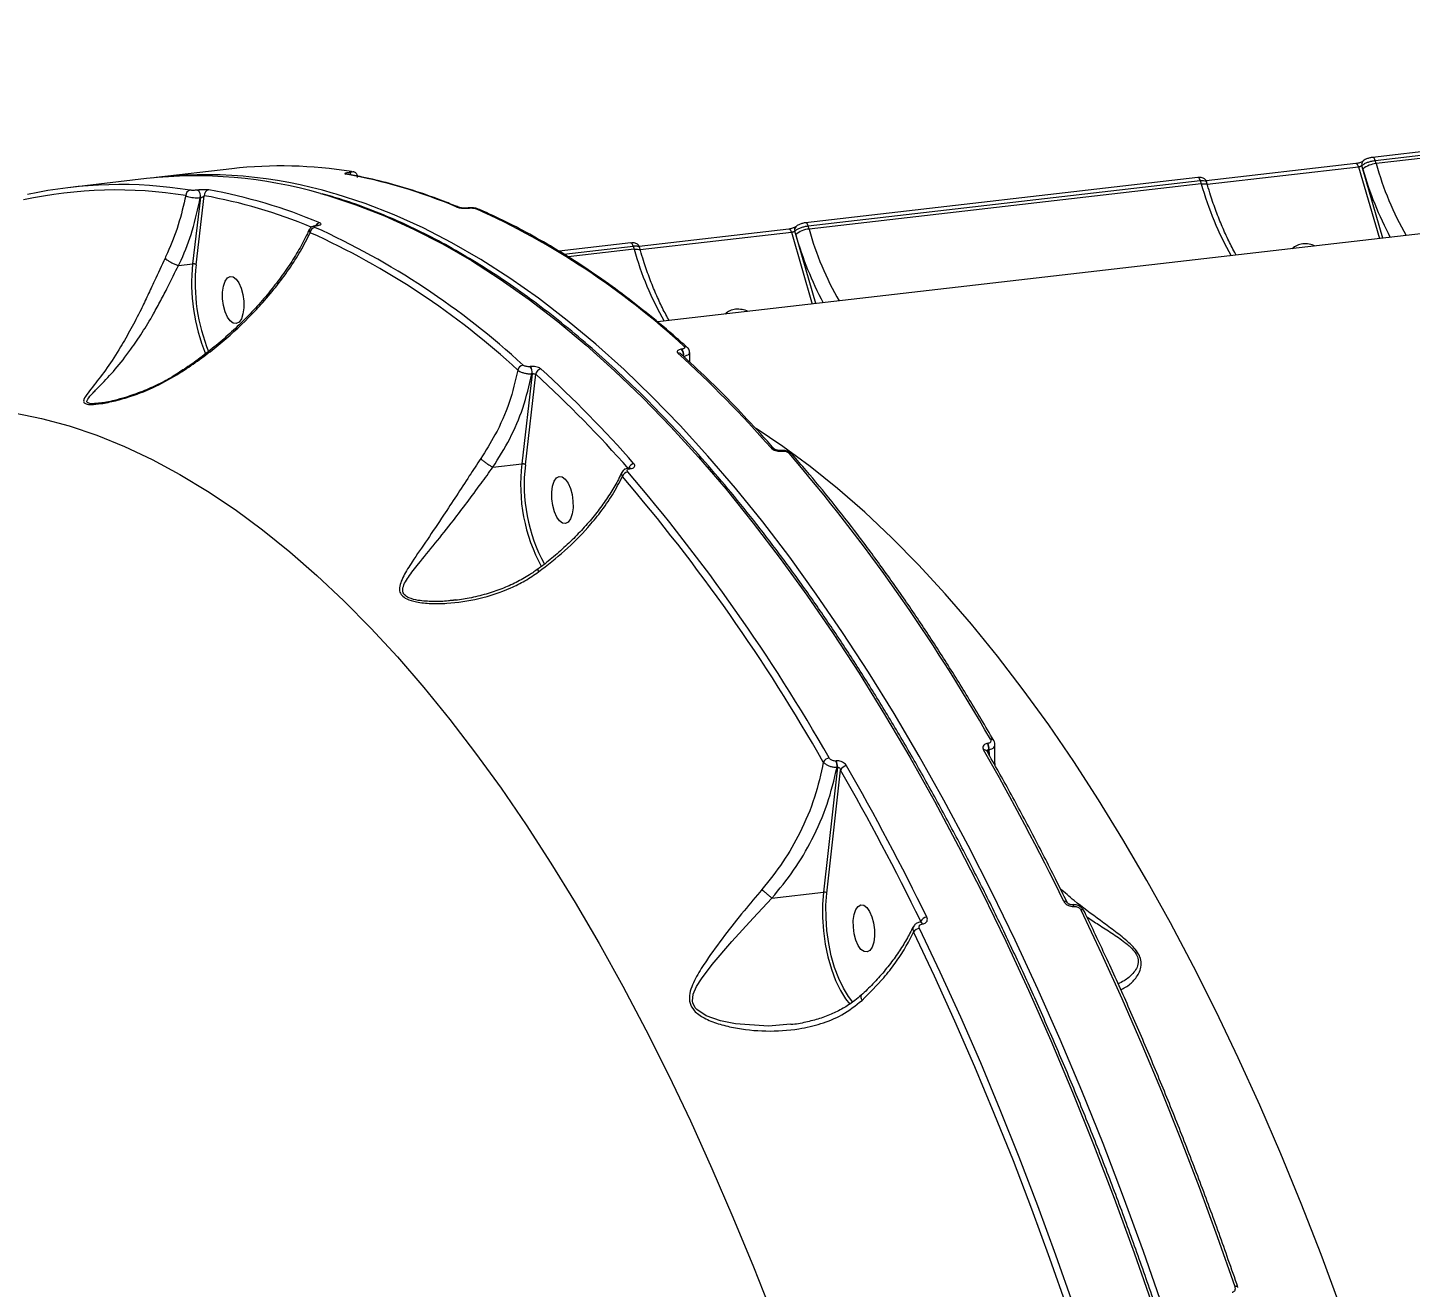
# Model space of a CAD drawing. Header units: millimetres. Extents: x 10684 to 26054, y -4768 to 6894.
# Drawn here: x 18638.1 to 18899.5, y -2597.4 to -2359.2 of the extents above; entities that cross this region are included whole.
import ezdxf

# ---------------------------------------------------------------- set-up
doc = ezdxf.new("R2010")
doc.units = ezdxf.units.MM
doc.layers.add('DIKOM_ОБЪЕКТ', color=7, linetype='Continuous')
doc.layers.add('DIKOM_РАЗМЕР_ОБЪЕКТА', color=7, linetype='Continuous')
doc.styles.add('style1', font='arial.ttf', dxfattribs={"width": 0.8})
doc.dimstyles.new('1-50', dxfattribs={"dimtxt": 300, "dimasz": 200, "dimexe": 100, "dimexo": 0, "dimgap": 100, "dimtad": 1, "dimtxsty": 'style1', "dimcen": 200, "dimclrd": 7, "dimclre": 7, "dimclrt": 7, "dimadec": 1, "dimazin": 2, "dimtfac": 1, "dimtmove": 0, "dimatfit": 2, "dimfxl": 0, "dimlwd": 25, "dimlwe": 18, "dimarcsym": 0})

# ---------------------------------------------------------------- blocks, each defined once
blk = doc.blocks.new('*D12')
at = {"layer": 'Defpoints', "color": 0, "transparency": 16777216}
for p in [(20201.02, 3555.88), (18130.62, -3300.31), (24750.12, -3300.31)]:
    blk.add_point(p, dxfattribs=at)
at = {"layer": 'DIKOM_РАЗМЕР_ОБЪЕКТА', "color": 7, "lineweight": 18, "transparency": 16777216}
for p, q in [((20201.02, 3555.88), (24850.12, 3555.88)), ((18130.62, -3300.31), (24850.12, -3300.31))]:
    blk.add_line(p, q, dxfattribs=at)
at = {"layer": 'DIKOM_РАЗМЕР_ОБЪЕКТА', "color": 7, "lineweight": 25, "transparency": 16777216}
blk.add_line((24750.12, 3355.88), (24750.12, -3100.31), dxfattribs=at)
at = {"layer": 'DIKOM_РАЗМЕР_ОБЪЕКТА', "color": 7, "transparency": 16777216}
for points in [[(24716.79, 3355.88), (24783.45, 3355.88), (24750.12, 3555.88)], [(24716.79, -3100.31), (24783.45, -3100.31), (24750.12, -3300.31)]]:
    blk.add_solid(points, dxfattribs=at)
at = {"layer": 'DIKOM_РАЗМЕР_ОБЪЕКТА', "color": 7, "transparency": 16777216, "insert": (24496.95, 958.92), "char_height": 300, "attachment_point": 5, "rotation": 90, "style": 'style1'}
blk.add_mtext('6850', dxfattribs=at)

msp = doc.modelspace()

# ---------------------------------------------------------------- linework, layer by layer
at = {"layer": 'DIKOM_ОБЪЕКТ', "color": 7, "linetype": 'Continuous', "lineweight": 15}
for p, q in [((18966.537, -2375.2), (18892.379, -2383.76)), ((18892.857, -2384.347), (18967.015, -2375.787)), ((18967.189, -2376.386), (18893.031, -2384.946)), ((19048.279, -2381.277), (18757.164, -2414.88)), ((18676.712, -2385.914), (18662.363, -2387.57)), ((18698.871, -2386.644), (18698.842, -2386.648)), ((18889.212, -2384.948), (18860.905, -2388.215)), ((18861.113, -2388.834), (18889.69, -2385.535)), ((18889.69, -2385.535), (18893.644, -2399.126)), ((18890.517, -2385.965), (18890.333, -2385.33)), ((18894.323, -2399.048), (18890.517, -2385.965)), ((18893.031, -2384.946), (18892.857, -2384.347)), ((18660.576, -2387.776), (18646.227, -2389.432)), ((18859.32, -2387.575), (18785.162, -2396.135)), ((18785.64, -2396.722), (18859.798, -2388.163)), ((18859.972, -2388.761), (18785.814, -2397.321)), ((18859.798, -2388.163), (18859.972, -2388.761)), ((18861.166, -2389.016), (18860.986, -2388.397)), ((18670.747, -2391.367), (18669.279, -2403.896)), ((18669.944, -2404.055), (18671.473, -2391.01)), ((18670.251, -2389.948), (18670.221, -2389.951)), ((18670.718, -2391.371), (18670.747, -2391.367)), ((18721.386, -2393.332), (18721.294, -2393.343)), ((18721.402, -2393.36), (18721.495, -2393.349)), ((18692.702, -2396.643), (18692.61, -2396.654)), ((18692.719, -2396.671), (18692.811, -2396.66)), ((18785.814, -2397.321), (18785.64, -2396.722)), ((18781.995, -2397.324), (18753.688, -2400.591)), ((18753.896, -2401.209), (18782.473, -2397.911)), ((18782.473, -2397.911), (18786.427, -2411.502)), ((18783.301, -2398.34), (18783.116, -2397.706)), ((18787.106, -2411.424), (18783.301, -2398.34)), ((18752.103, -2399.951), (18738.546, -2401.516)), ((18739.456, -2402.053), (18752.581, -2400.538)), ((18752.755, -2401.137), (18740.27, -2402.578)), ((18752.581, -2400.538), (18752.755, -2401.137)), ((18753.949, -2401.391), (18753.769, -2400.773)), ((18666.632, -2404.2), (18666.639, -2404.2)), ((18666.639, -2404.2), (18669.279, -2403.896)), ((18761.767, -2420.025), (18761.718, -2420.03)), ((18763.28, -2422.512), (18763.306, -2420.655)), ((18733.127, -2423.33), (18733.078, -2423.336)), ((18762.065, -2421.366), (18762.114, -2421.36)), ((18733.474, -2424.666), (18731.518, -2441.72)), ((18732.184, -2441.878), (18734.144, -2424.788)), ((18733.425, -2424.672), (18733.474, -2424.666)), ((18651.638, -2430.238), (18651.454, -2430.256)), ((18780.473, -2439.178), (18780.401, -2439.186)), ((18780.651, -2439.313), (18780.722, -2439.305)), ((18726.055, -2442.35), (18731.518, -2441.72)), ((18751.81, -2442.486), (18751.739, -2442.495)), ((18751.989, -2442.622), (18752.06, -2442.613)), ((18718.926, -2467.424), (18718.282, -2467.528)), ((18819.63, -2494.589), (18819.559, -2494.597)), ((18819.691, -2496.445), (18819.768, -2495.751)), ((18819.768, -2495.751), (18819.84, -2495.743)), ((18819.84, -2495.743), (18819.884, -2496.79)), ((18791.177, -2499.051), (18788.522, -2522.717)), ((18790.967, -2497.897), (18790.896, -2497.905)), ((18791.106, -2499.06), (18791.177, -2499.051)), ((18789.188, -2522.875), (18791.795, -2499.637)), ((18778.794, -2523.84), (18788.522, -2522.717)), ((18835.548, -2525.07), (18835.499, -2525.076)), ((18835.88, -2525.408), (18835.929, -2525.402)), ((18806.908, -2528.376), (18806.859, -2528.382)), ((18806.926, -2528.205), (18806.86, -2528.382)), ((18807.24, -2528.714), (18807.289, -2528.708))]:
    msp.add_line(p, q, dxfattribs=at)
at = {"layer": 'DIKOM_ОБЪЕКТ', "color": 7, "linetype": 'Continuous', "lineweight": 15, "flags": 128}
for points in [[(18892.857, -2384.347), (18892.8, -2384.182), (18892.732, -2384.037), (18892.655, -2383.919), (18892.573, -2383.831), (18892.487, -2383.777), (18892.402, -2383.758), (18892.375, -2383.76)], [(18889.69, -2385.535), (18889.633, -2385.369), (18889.565, -2385.225), (18889.487, -2385.106), (18889.404, -2385.018), (18889.319, -2384.965), (18889.233, -2384.947), (18889.212, -2384.948)], [(18698.45, -2386.931), (18698.395, -2386.924), (18698.219, -2386.925)], [(18859.798, -2388.163), (18859.741, -2387.997), (18859.673, -2387.853), (18859.597, -2387.735), (18859.514, -2387.647), (18859.429, -2387.593), (18859.343, -2387.574), (18859.32, -2387.575)], [(18859.972, -2388.761), (18860.307, -2388.737), (18860.601, -2388.744), (18860.843, -2388.784), (18861.023, -2388.854), (18861.135, -2388.951), (18861.166, -2389.015)], [(18693.433, -2390.586), (18694.639, -2390.933), (18700.103, -2392.714), (18705.575, -2394.843), (18711.049, -2397.317), (18716.521, -2400.134), (18721.987, -2403.293), (18727.441, -2406.79), (18732.88, -2410.622), (18738.299, -2414.786), (18743.692, -2419.279), (18749.056, -2424.097), (18754.387, -2429.236), (18759.679, -2434.691), (18764.927, -2440.458), (18770.129, -2446.533), (18775.279, -2452.909), (18780.372, -2459.582), (18785.406, -2466.545), (18790.375, -2473.794), (18795.275, -2481.322), (18800.102, -2489.122), (18804.852, -2497.188), (18809.521, -2505.514), (18814.106, -2514.092), (18818.602, -2522.914), (18823.005, -2531.975), (18827.311, -2541.265), (18831.519, -2550.778), (18835.622, -2560.504), (18839.619, -2570.437), (18843.505, -2580.567), (18847.278, -2590.886), (18850.935, -2601.386)], [(18852.722, -2601.18), (18849.065, -2590.68), (18845.292, -2580.361), (18841.406, -2570.231), (18837.409, -2560.298), (18833.306, -2550.572), (18829.098, -2541.059), (18824.792, -2531.769), (18820.388, -2522.708), (18815.893, -2513.885), (18811.308, -2505.307), (18806.639, -2496.982), (18801.889, -2488.916), (18797.062, -2481.115), (18792.162, -2473.588), (18787.193, -2466.339), (18782.159, -2459.375), (18777.066, -2452.703), (18771.916, -2446.326), (18766.714, -2440.252), (18761.465, -2434.485), (18756.174, -2429.03), (18750.843, -2423.891), (18745.479, -2419.073), (18740.086, -2414.58), (18734.667, -2410.416), (18729.228, -2406.583), (18723.774, -2403.087), (18718.308, -2399.928), (18712.836, -2397.11), (18707.362, -2394.636), (18701.89, -2392.508), (18696.426, -2390.726), (18695.912, -2390.576)], [(18785.64, -2396.722), (18785.583, -2396.557), (18785.515, -2396.413), (18785.438, -2396.295), (18785.355, -2396.207), (18785.27, -2396.153), (18785.185, -2396.134), (18785.158, -2396.136)], [(18782.473, -2397.911), (18782.416, -2397.745), (18782.348, -2397.6), (18782.271, -2397.482), (18782.188, -2397.394), (18782.102, -2397.34), (18782.016, -2397.322), (18781.995, -2397.324)], [(18752.581, -2400.538), (18752.524, -2400.373), (18752.456, -2400.229), (18752.38, -2400.11), (18752.297, -2400.023), (18752.211, -2399.968), (18752.126, -2399.95), (18752.103, -2399.951)], [(18752.755, -2401.137), (18753.09, -2401.113), (18753.384, -2401.12), (18753.626, -2401.16), (18753.806, -2401.229), (18753.918, -2401.327), (18753.949, -2401.391)], [(18675.102, -2408.108), (18675.408, -2407.193), (18675.839, -2406.564), (18676.36, -2406.273), (18676.929, -2406.344), (18677.499, -2406.769), (18678.024, -2407.516), (18678.463, -2408.524), (18678.779, -2409.71), (18678.946, -2410.979), (18678.952, -2412.228), (18678.795, -2413.356), (18678.489, -2414.271), (18678.058, -2414.9), (18677.537, -2415.191), (18676.968, -2415.121), (18676.398, -2414.695), (18675.873, -2413.948), (18675.434, -2412.941), (18675.119, -2411.755), (18674.951, -2410.486), (18674.946, -2409.236), (18675.102, -2408.108)], [(18635.532, -2432.051), (18640.731, -2433.122), (18645.945, -2434.544), (18651.17, -2436.316), (18656.401, -2438.437), (18661.634, -2440.905), (18666.863, -2443.717), (18672.084, -2446.87), (18677.292, -2450.362), (18682.481, -2454.189), (18687.648, -2458.349), (18692.787, -2462.836), (18697.893, -2467.647), (18702.962, -2472.777), (18707.989, -2478.222), (18712.97, -2483.976), (18717.899, -2490.035), (18722.773, -2496.392), (18727.586, -2503.041), (18732.334, -2509.977), (18737.013, -2517.193), (18741.618, -2524.682), (18746.145, -2532.437), (18750.59, -2540.452), (18754.949, -2548.718), (18759.217, -2557.228), (18763.392, -2565.974), (18767.468, -2574.947), (18771.442, -2584.14), (18775.31, -2593.545), (18779.069, -2603.151)], [(18886.269, -2600.998), (18882.623, -2591.198), (18878.864, -2581.592), (18874.995, -2572.188), (18871.021, -2562.994), (18866.945, -2554.021), (18862.771, -2545.275), (18858.503, -2536.765), (18854.144, -2528.499), (18849.699, -2520.485), (18845.171, -2512.729), (18840.566, -2505.24), (18835.887, -2498.024), (18831.139, -2491.088), (18826.326, -2484.439), (18821.453, -2478.082), (18816.524, -2472.023), (18811.543, -2466.269), (18806.516, -2460.824), (18801.447, -2455.694), (18796.34, -2450.883), (18791.202, -2446.396), (18786.035, -2442.237), (18780.845, -2438.409), (18775.8, -2435.021)], [(18737.342, -2445.932), (18737.648, -2445.017), (18738.079, -2444.388), (18738.6, -2444.097), (18739.168, -2444.168), (18739.738, -2444.593), (18740.264, -2445.34), (18740.703, -2446.347), (18741.018, -2447.534), (18741.186, -2448.803), (18741.191, -2450.052), (18741.035, -2451.18), (18740.729, -2452.095), (18740.297, -2452.724), (18739.777, -2453.015), (18739.208, -2452.945), (18738.638, -2452.519), (18738.112, -2451.772), (18737.674, -2450.765), (18737.358, -2449.579), (18737.191, -2448.309), (18737.185, -2447.06), (18737.342, -2445.932)], [(18788.522, -2522.717), (18788.354, -2525.069), (18788.359, -2527.527), (18788.537, -2530.033), (18788.883, -2532.53), (18789.389, -2534.958), (18790.044, -2537.26), (18790.833, -2539.384), (18791.736, -2541.28), (18792.733, -2542.902), (18793.508, -2543.893)], [(18782.341, -2547.655), (18778.135, -2548.038), (18771.9, -2547.607), (18769.06, -2547.046), (18766.381, -2546.11), (18764.573, -2544.906), (18764.291, -2544.575), (18763.843, -2543.619), (18763.793, -2543.32), (18763.931, -2542.013), (18764.563, -2540.516), (18765.465, -2539.069), (18767.524, -2536.354), (18771.226, -2532.026), (18775.261, -2527.591), (18778.792, -2523.84), (18778.792, -2523.839), (18778.792, -2523.839)], [(18794.117, -2543.515), (18793.271, -2542.447), (18792.304, -2540.874), (18791.428, -2539.036), (18790.664, -2536.977), (18790.029, -2534.744), (18789.538, -2532.39), (18789.202, -2529.969), (18789.03, -2527.539), (18789.025, -2525.156), (18789.188, -2522.875)], [(18794.346, -2526.93), (18794.652, -2526.014), (18795.083, -2525.386), (18795.604, -2525.095), (18796.172, -2525.165), (18796.742, -2525.591), (18797.268, -2526.338), (18797.707, -2527.345), (18798.022, -2528.531), (18798.19, -2529.8), (18798.195, -2531.049), (18798.039, -2532.177), (18797.733, -2533.093), (18797.301, -2533.721), (18796.781, -2534.012), (18796.212, -2533.942), (18795.642, -2533.516), (18795.116, -2532.77), (18794.678, -2531.762), (18794.362, -2530.576), (18794.195, -2529.307), (18794.189, -2528.058), (18794.346, -2526.93)], [(18837.19, -2526.046), (18841.127, -2534.342), (18844.984, -2542.824), (18848.758, -2551.485), (18852.446, -2560.319), (18856.047, -2569.32), (18859.558, -2578.482), (18862.976, -2587.799), (18866.299, -2597.264)], [(18805.566, -2530.279), (18809.494, -2538.557), (18813.342, -2547.02), (18817.108, -2555.662), (18820.789, -2564.477), (18824.382, -2573.458), (18827.885, -2582.6), (18831.295, -2591.896), (18834.611, -2601.34)], [(18835.814, -2600.783), (18832.491, -2591.318), (18829.073, -2582.001), (18825.562, -2572.839), (18821.961, -2563.838), (18818.273, -2555.004), (18814.499, -2546.343), (18810.642, -2537.861), (18806.705, -2529.565)], [(18866.908, -2597.43), (18866.881, -2597.381), (18866.817, -2597.325), (18866.723, -2597.285), (18866.602, -2597.26), (18866.459, -2597.254), (18866.299, -2597.264)]]:
    msp.add_lwpolyline(points, dxfattribs=at)
at = {"layer": 'DIKOM_ОБЪЕКТ', "color": 7, "linetype": 'Continuous', "lineweight": 15}
for centre, radius, start, end in [((18686.034, -2467.932), 82.547, 80.75397, 96.48426), ((18698.593, -2387.234), 0.637, 15.38216, 66.98042), ((18698.618, -2387.236), 0.643, 14.83147, 66.83869), ((18891.118, -2385.084), 0.823, 136.73762, 197.39514), ((18893.409, -2389.488), 4.558, 94.75695, 129.37708), ((18951.718, -2368.842), 63.551, 195.63087, 208.21452), ((18949.87, -2369.151), 58.992, 195.52973, 209.8802), ((18655.594, -2470.592), 81.692, 80.68828, 102.37784), ((18669.874, -2472.571), 85.302, 73.96727, 96.25707), ((18671.755, -2471.55), 84.5, 73.38861, 96.99082), ((18680.939, -2483.626), 98.233, 67.0603, 79.86853), ((18916.841, -2372.955), 59.025, 195.53346, 209.87611), ((18654.789, -2471.438), 81.513, 80.68843, 102.37778), ((18668.982, -2390.967), 1.005, 99.71413, 181.82504), ((18669.381, -2391.042), 1.377, 346.17692, 52.37059), ((18669.411, -2391.038), 1.376, 346.15499, 52.39552), ((18672.483, -2390.915), 1.014, 99.90706, 185.40088), ((18654.292, -2487.236), 97.748, 67.4948, 79.87619), ((18655.026, -2486.622), 98.239, 67.0603, 79.86758), ((18719.32, -2393.937), 0.782, 66.82174, 96.87993), ((18721.316, -2393.552), 0.21, 65.6701, 96.25647), ((18721.408, -2393.54), 0.209, 65.57555, 96.03231), ((18722.975, -2394.255), 0.78, 66.70483, 96.92101), ((18661.635, -2528.735), 148.475, 47.35367, 65.63815), ((18692.573, -2398.049), 1.065, 99.5874, 177.68158), ((18631.149, -2532.255), 148.477, 47.35366, 65.63792), ((18693.456, -2397.137), 0.995, 98.1218, 151.34994), ((18692.634, -2396.853), 0.201, 65.00831, 96.80134), ((18692.724, -2396.853), 0.212, 65.78173, 95.86586), ((18783.902, -2397.46), 0.824, 136.77104, 197.36172), ((18630.399, -2532.961), 148.146, 47.35358, 65.63826), ((18786.192, -2401.863), 4.557, 94.75699, 129.38083), ((18844.518, -2381.211), 63.569, 195.63179, 208.21177), ((18842.685, -2381.513), 59.027, 195.53399, 209.87595), ((18809.609, -2385.336), 59.009, 195.53238, 209.8789), ((18879.481, -2403.475), 3.37, 95.51181, 133.43238), ((18879.594, -2404.744), 4.643, 65.33914, 95.39676), ((18703.796, -2407.59), 34.715, 173.89088, 202.56618), ((18703.447, -2407.634), 33.694, 173.90328, 202.42977), ((18772.279, -2415.884), 3.404, 95.70337, 133.23565), ((18772.377, -2417.119), 4.643, 65.33716, 95.39684), ((18761.144, -2421.5), 0.725, 48.929, 98.29064), ((18606.317, -2590.327), 229.53, 41.34525, 47.61696), ((18760.345, -2421.1), 1.741, 351.21055, 37.92294), ((18760.395, -2421.094), 1.74, 351.20623, 37.92975), ((18762.326, -2420.245), 0.728, 49.10364, 98.17718), ((18731.915, -2424.199), 1.169, 98.73111, 169.8339), ((18731.704, -2424.406), 1.742, 351.22394, 37.90955), ((18731.754, -2424.4), 1.741, 351.21055, 37.92294), ((18735.304, -2424.93), 1.169, 98.62962, 173.04448), ((18579.775, -2593.941), 229.004, 41.34525, 47.61642), ((18580.449, -2593.274), 229.469, 41.34421, 47.61762), ((18778.749, -2439.383), 0.692, 42.97183, 99.4326), ((18752.902, -2442.915), 1.236, 98.27094, 160.14303), ((18780.408, -2439.482), 0.296, 34.79323, 91.37902), ((18780.479, -2439.475), 0.297, 34.84599, 90.39078), ((18782.151, -2440.391), 0.694, 43.42648, 99.39174), ((18518.252, -2665.796), 347.419, 29.67427, 40.59961), ((18763.692, -2445.636), 32.411, 173.05967, 208.66254), ((18763.694, -2445.62), 31.732, 173.22792, 208.37436), ((18751.727, -2444.445), 1.232, 98.12048, 165.18576), ((18487.359, -2669.701), 346.618, 29.67376, 40.60019), ((18487.775, -2669.309), 347.408, 29.67404, 40.59971), ((18751.745, -2442.792), 0.297, 34.88636, 90.6202), ((18751.818, -2442.781), 0.294, 34.68712, 91.7045), ((18820.252, -2494.394), 0.611, 36.30356, 103.6131), ((18818.964, -2496.427), 0.631, 37.18099, 102.42189), ((18390.965, -2740.766), 493.022, 26.02496, 29.7915), ((18817.759, -2495.52), 2.023, 353.44961, 27.158), ((18817.828, -2495.512), 2.025, 353.46497, 27.14263), ((18789.786, -2498.713), 1.404, 96.69386, 154.30284), ((18789.093, -2498.83), 2.026, 353.48926, 27.14126), ((18789.168, -2498.821), 2.023, 353.44961, 27.158), ((18793.068, -2500.177), 1.383, 96.2665, 157.04772), ((18365.063, -2743.757), 493.014, 26.0254, 29.792), ((18365.091, -2743.941), 491.692, 26.02501, 29.79275), ((18788.657, -2523.632), 0.925, 54.94579, 98.34786), ((18834.155, -2525.001), 0.577, 34.83417, 106.07706), ((18835.44, -2525.529), 0.457, 15.44391, 82.88885), ((18835.485, -2525.526), 0.461, 15.629, 81.76427), ((18808.231, -2528.917), 1.486, 95.63671, 151.39175), ((18837.348, -2526.607), 0.583, 35.34757, 105.67072), ((18806.868, -2531.09), 1.534, 96.09879, 148.09077), ((18806.798, -2528.836), 0.458, 15.50455, 82.37793), ((18806.849, -2528.829), 0.457, 15.44469, 82.92329)]:
    msp.add_arc(centre, radius, start, end, dxfattribs=at)
for points, knots in [([(18892.376, -2383.764), (18892.338, -2383.767), (18892.116, -2383.786), (18891.661, -2383.895), (18891.057, -2384.134), (18890.679, -2384.323), (18890.53, -2384.514), (18890.522, -2384.525)], [0, 0, 0, 0, 0.056806, 0.3336575, 0.6278635, 0.9786946, 1, 1, 1, 1]), ([(18698.842, -2386.648), (18698.776, -2386.656), (18698.561, -2386.682), (18698.26, -2386.736), (18698.046, -2386.806), (18698.013, -2386.874), (18698.151, -2386.908), (18698.219, -2386.925)], [0, 0, 0, 0, 0.0931499, 0.3039013, 0.5302221, 0.7651722, 1, 1, 1, 1]), ([(18699.298, -2386.458), (18699.344, -2386.469), (18699.437, -2386.49), (18699.414, -2386.536), (18699.27, -2386.583), (18699.063, -2386.621), (18698.915, -2386.639), (18698.871, -2386.644)], [0, 0, 0, 0, 0.2336204, 0.4672899, 0.6955014, 0.9086674, 1, 1, 1, 1]), ([(18700.461, -2387.555), (18700.468, -2387.502), (18700.491, -2387.324), (18700.392, -2387.05), (18700.214, -2386.796), (18700.011, -2386.632), (18699.812, -2386.535), (18699.633, -2386.481), (18699.526, -2386.466), (18699.472, -2386.458)], [0, 0, 0, 0, 0.0910802, 0.301743, 0.4707078, 0.6165931, 0.7458804, 0.8707006, 1, 1, 1, 1]), ([(18890.527, -2384.512), (18890.524, -2384.515), (18890.516, -2384.522), (18890.439, -2384.572), (18890.293, -2384.649), (18890.055, -2384.747), (18889.741, -2384.848), (18889.436, -2384.919), (18889.276, -2384.938), (18889.217, -2384.945)], [0, 0, 0, 0, 0.0869083, 0.1928235, 0.3200638, 0.4883014, 0.6759141, 0.8805116, 1, 1, 1, 1]), ([(18889.69, -2385.535), (18889.742, -2385.528), (18889.847, -2385.512), (18890.015, -2385.47), (18890.165, -2385.419), (18890.274, -2385.37), (18890.316, -2385.341), (18890.333, -2385.33)], [0, 0, 0, 0, 0.2139875, 0.4281052, 0.6427183, 0.8578264, 1, 1, 1, 1]), ([(18890.333, -2385.33), (18890.396, -2385.271), (18890.555, -2385.124), (18890.977, -2384.881), (18891.568, -2384.637), (18892.23, -2384.442), (18892.648, -2384.378), (18892.857, -2384.347)], [0, 0, 0, 0, 0.1417072, 0.3563942, 0.5709538, 0.7854315, 1, 1, 1, 1]), ([(18698.45, -2386.931), (18698.45, -2386.931), (18698.441, -2386.93), (18698.446, -2386.931), (18698.45, -2386.931)], [0, 0, 0, 0, 0.0748636, 1, 1, 1, 1]), ([(18719.62, -2393.216), (18718.706, -2392.842), (18716.059, -2391.76), (18711.679, -2390.205), (18706.489, -2388.66), (18702.079, -2387.601), (18699.403, -2387.107), (18698.449, -2386.931)], [0, 0, 0, 0, 0.1293146, 0.3744322, 0.6194495, 0.8643344, 1, 1, 1, 1]), ([(18860.97, -2388.403), (18860.961, -2388.356), (18860.929, -2388.179), (18860.739, -2387.938), (18860.462, -2387.723), (18860.14, -2387.599), (18859.773, -2387.539), (18859.476, -2387.571), (18859.313, -2387.588)], [0, 0, 0, 0, 0.0669755, 0.2507924, 0.4117662, 0.5684129, 0.7642187, 1, 1, 1, 1]), ([(18859.798, -2388.163), (18859.926, -2388.151), (18860.25, -2388.122), (18860.656, -2388.159), (18860.93, -2388.257), (18860.952, -2388.365), (18860.96, -2388.405)], [0, 0, 0, 0, 0.2027199, 0.5120405, 0.8214872, 1, 1, 1, 1]), ([(18866.604, -2402.248), (18866.558, -2402.169), (18866.063, -2401.329), (18865.156, -2399.569), (18863.925, -2396.888), (18862.78, -2393.996), (18861.865, -2391.351), (18861.356, -2389.651), (18861.166, -2389.016)], [0, 0, 0, 0, 0.0217516, 0.2336397, 0.4460743, 0.6590923, 0.8725952, 1, 1, 1, 1]), ([(18667.978, -2390.999), (18667.551, -2392.852), (18666.713, -2396.485), (18665.169, -2400.422), (18664.206, -2402.481), (18664.053, -2402.809)], [0, 0, 0, 0, 0.46653156, 0.91501311, 1, 1, 1, 1]), ([(18666.639, -2404.2), (18666.795, -2403.859), (18667.785, -2401.698), (18669.421, -2397.422), (18670.27, -2393.46), (18670.718, -2391.371)], [0, 0, 0, 0, 0.08148379, 0.51566038, 1, 1, 1, 1]), ([(18667.978, -2390.999), (18668.08, -2391.048), (18668.299, -2391.154), (18668.827, -2391.283), (18669.454, -2391.369), (18670.115, -2391.405), (18670.516, -2391.382), (18670.718, -2391.371)], [0, 0, 0, 0, 0.18478132, 0.39884252, 0.60127813, 0.79901347, 1, 1, 1, 1]), ([(18670.221, -2389.951), (18670.119, -2389.962), (18669.915, -2389.982), (18669.578, -2390), (18669.256, -2390.005), (18668.983, -2389.998), (18668.867, -2389.984), (18668.812, -2389.977)], [0, 0, 0, 0, 0.19508088, 0.39013932, 0.59329244, 0.81116131, 1, 1, 1, 1]), ([(18672.309, -2389.915), (18672.229, -2389.905), (18672.06, -2389.882), (18671.666, -2389.869), (18671.197, -2389.876), (18670.702, -2389.902), (18670.401, -2389.933), (18670.251, -2389.948)], [0, 0, 0, 0, 0.189019, 0.4044887, 0.6068503, 0.80338, 1, 1, 1, 1]), ([(18670.747, -2391.367), (18670.787, -2391.361), (18670.838, -2391.353), (18670.948, -2391.323), (18671.08, -2391.275), (18671.242, -2391.192), (18671.38, -2391.1), (18671.443, -2391.039), (18671.473, -2391.01)], [0, 0, 0, 0, 0.1271506, 0.1627259, 0.3404654, 0.5453843, 0.7831999, 1, 1, 1, 1]), ([(18896.829, -2846.711), (18896.728, -2844.711), (18896.434, -2838.91), (18895.841, -2829.287), (18895.003, -2817.844), (18894.023, -2806.39), (18892.905, -2794.935), (18891.648, -2783.488), (18890.254, -2772.057), (18888.724, -2760.651), (18887.059, -2749.278), (18885.26, -2737.947), (18883.328, -2726.666), (18881.266, -2715.444), (18879.074, -2704.289), (18876.754, -2693.21), (18874.309, -2682.215), (18871.738, -2671.312), (18869.046, -2660.51), (18866.233, -2649.816), (18863.302, -2639.238), (18860.255, -2628.786), (18857.094, -2618.465), (18853.822, -2608.285), (18850.441, -2598.252), (18846.953, -2588.375), (18843.361, -2578.66), (18839.668, -2569.115), (18835.878, -2559.747), (18831.99, -2550.564), (18828.011, -2541.571), (18823.942, -2532.777), (18819.786, -2524.186), (18815.546, -2515.807), (18811.226, -2507.645), (18806.827, -2499.706), (18802.356, -2491.996), (18797.813, -2484.522), (18793.203, -2477.288), (18788.529, -2470.3), (18783.794, -2463.564), (18779.001, -2457.084), (18774.156, -2450.866), (18769.26, -2444.914), (18764.318, -2439.232), (18759.332, -2433.826), (18754.308, -2428.698), (18749.248, -2423.854), (18744.157, -2419.297), (18739.038, -2415.03), (18733.894, -2411.058), (18728.731, -2407.382), (18723.552, -2404.006), (18718.36, -2400.933), (18713.161, -2398.165), (18707.957, -2395.702), (18702.754, -2393.559), (18698.013, -2391.852), (18695.012, -2391.001), (18693.74, -2390.64)], [0, 0, 0, 0, 0.009352, 0.0271207, 0.0448898, 0.0626588, 0.0804277, 0.0981966, 0.1159655, 0.1337344, 0.1515032, 0.1692723, 0.1870413, 0.2048103, 0.2225797, 0.2403492, 0.2581188, 0.2758887, 0.2936588, 0.3114291, 0.3291997, 0.3469707, 0.364742, 0.3825137, 0.4002858, 0.4180584, 0.4358314, 0.4536051, 0.4713793, 0.4891541, 0.5069295, 0.5247055, 0.5424823, 0.56026, 0.5780383, 0.5958176, 0.6135977, 0.6313786, 0.6491606, 0.6669433, 0.6847269, 0.7025117, 0.7202971, 0.7380832, 0.7558699, 0.7736571, 0.7914445, 0.809232, 0.8270187, 0.8448047, 0.8625887, 0.8803705, 0.8981492, 0.9159239, 0.9336933, 0.9514565, 0.9692124, 0.98696, 1, 1, 1, 1]), ([(18719.227, -2393.161), (18719.243, -2393.168), (18719.359, -2393.215), (18719.629, -2393.289), (18720.081, -2393.358), (18720.537, -2393.391), (18720.992, -2393.396), (18721.265, -2393.372), (18721.402, -2393.36)], [0, 0, 0, 0, 0.0391959, 0.2872506, 0.4951988, 0.6709867, 0.8352809, 1, 1, 1, 1]), ([(18721.293, -2393.342), (18721.22, -2393.349), (18721.061, -2393.365), (18720.757, -2393.371), (18720.41, -2393.358), (18720.044, -2393.319), (18719.771, -2393.267), (18719.631, -2393.22), (18719.629, -2393.219), (18719.629, -2393.219)], [0, 0, 0, 0, 0.1090691, 0.23849, 0.3925593, 0.5780976, 0.7966324, 0.9630416, 1, 1, 1, 1]), ([(18723.281, -2393.545), (18723.185, -2393.506), (18722.918, -2393.396), (18722.453, -2393.327), (18721.874, -2393.293), (18721.547, -2393.319), (18721.387, -2393.332)], [0, 0, 0, 0, 0.1878852, 0.5271033, 0.7688888, 1, 1, 1, 1]), ([(18721.495, -2393.349), (18721.583, -2393.342), (18721.76, -2393.326), (18722.053, -2393.329), (18722.343, -2393.351), (18722.626, -2393.396), (18722.796, -2393.444), (18722.87, -2393.475), (18722.881, -2393.48)], [0, 0, 0, 0, 0.1672331, 0.3344256, 0.5090905, 0.7130649, 0.9576921, 1, 1, 1, 1]), ([(18762.801, -2419.692), (18761.907, -2418.901), (18759.315, -2416.608), (18755.002, -2413.033), (18749.859, -2409.067), (18744.695, -2405.402), (18739.515, -2402.036), (18734.323, -2398.973), (18729.215, -2396.265), (18725.534, -2394.522), (18723.587, -2393.671), (18723.284, -2393.538)], [0, 0, 0, 0, 0.068834, 0.1996425, 0.3304436, 0.4612292, 0.5919897, 0.7227206, 0.853413, 0.9771235, 1, 1, 1, 1]), ([(18692.603, -2396.659), (18692.448, -2396.681), (18692.159, -2396.722), (18691.804, -2396.874), (18691.507, -2397.095), (18691.405, -2397.301), (18691.363, -2397.384)], [0, 0, 0, 0, 0.30727763, 0.57453924, 0.82838855, 1, 1, 1, 1]), ([(18692.396, -2396.999), (18692.333, -2396.964), (18692.223, -2396.902), (18692.243, -2396.811), (18692.367, -2396.739), (18692.544, -2396.694), (18692.678, -2396.676), (18692.719, -2396.671)], [0, 0, 0, 0, 0.3025787, 0.5346958, 0.7254266, 0.9170407, 1, 1, 1, 1]), ([(18692.99, -2396.588), (18692.984, -2396.591), (18692.972, -2396.595), (18692.873, -2396.62), (18692.763, -2396.635), (18692.701, -2396.643)], [0, 0, 0, 0, 0.2964224, 0.6048969, 1, 1, 1, 1]), ([(18692.811, -2396.66), (18692.872, -2396.652), (18693.083, -2396.625), (18693.361, -2396.552), (18693.554, -2396.437), (18693.58, -2396.295), (18693.409, -2396.203), (18693.316, -2396.152)], [0, 0, 0, 0, 0.0796057, 0.2757019, 0.4707428, 0.7105411, 1, 1, 1, 1]), ([(18783.31, -2396.888), (18783.307, -2396.891), (18783.299, -2396.897), (18783.222, -2396.947), (18783.075, -2397.024), (18782.838, -2397.123), (18782.524, -2397.224), (18782.219, -2397.295), (18782.059, -2397.313), (18782, -2397.32)], [0, 0, 0, 0, 0.0869519, 0.1927796, 0.3200723, 0.4882289, 0.6759494, 0.8804044, 1, 1, 1, 1]), ([(18783.116, -2397.706), (18783.179, -2397.647), (18783.338, -2397.5), (18783.76, -2397.257), (18784.351, -2397.013), (18785.013, -2396.818), (18785.431, -2396.754), (18785.64, -2396.722)], [0, 0, 0, 0, 0.14173223, 0.35642619, 0.57093297, 0.78549086, 1, 1, 1, 1]), ([(18785.159, -2396.14), (18785.121, -2396.143), (18784.899, -2396.162), (18784.444, -2396.271), (18783.841, -2396.51), (18783.461, -2396.698), (18783.313, -2396.889), (18783.305, -2396.9)], [0, 0, 0, 0, 0.0568095, 0.3337613, 0.6278529, 0.978757, 1, 1, 1, 1]), ([(18666.864, -2424.535), (18667.145, -2424.353), (18668.559, -2423.44), (18671.019, -2421.717), (18675.214, -2418.453), (18678.946, -2415.048), (18682.459, -2411.335), (18685.033, -2408.296), (18687.535, -2404.909), (18689.743, -2401.468), (18690.92, -2399.16), (18691.509, -2398.006)], [0, 0, 0, 0, 0.0242912, 0.1222468, 0.2202139, 0.4215154, 0.5118858, 0.6322336, 0.7525923, 0.8762944, 1, 1, 1, 1]), ([(18691.335, -2397.384), (18691.089, -2397.923), (18690.398, -2399.436), (18688.962, -2401.957), (18687.058, -2404.927), (18684.88, -2407.901), (18682.47, -2410.836), (18679.849, -2413.691), (18677.067, -2416.417), (18674.154, -2418.994), (18671.133, -2421.385), (18668.707, -2423.16), (18667.246, -2424.083), (18666.869, -2424.322)], [0, 0, 0, 0, 0.0574772, 0.1614518, 0.2659888, 0.3709941, 0.4765467, 0.5800791, 0.6814449, 0.7800352, 0.8755126, 0.9678359, 1, 1, 1, 1]), ([(18691.37, -2397.399), (18691.34, -2397.463), (18691.263, -2397.629), (18691.374, -2397.847), (18691.49, -2397.984), (18691.509, -2398.006)], [0, 0, 0, 0, 0.3434146, 0.8949293, 1, 1, 1, 1]), ([(18782.473, -2397.911), (18782.525, -2397.903), (18782.63, -2397.888), (18782.798, -2397.846), (18782.948, -2397.795), (18783.057, -2397.746), (18783.099, -2397.717), (18783.116, -2397.706)], [0, 0, 0, 0, 0.2139454, 0.4283157, 0.6428865, 0.8580496, 1, 1, 1, 1]), ([(18753.753, -2400.779), (18753.744, -2400.731), (18753.711, -2400.555), (18753.522, -2400.313), (18753.245, -2400.098), (18752.923, -2399.974), (18752.556, -2399.915), (18752.259, -2399.946), (18752.096, -2399.964)], [0, 0, 0, 0, 0.0670006, 0.2507451, 0.411818, 0.5684409, 0.7642371, 1, 1, 1, 1]), ([(18752.581, -2400.538), (18752.709, -2400.527), (18753.033, -2400.498), (18753.439, -2400.535), (18753.714, -2400.633), (18753.735, -2400.741), (18753.743, -2400.781)], [0, 0, 0, 0, 0.2026528, 0.5119909, 0.8214771, 1, 1, 1, 1]), ([(18759.387, -2414.623), (18759.341, -2414.545), (18758.845, -2413.705), (18757.94, -2411.945), (18756.707, -2409.264), (18755.563, -2406.371), (18754.648, -2403.727), (18754.139, -2402.027), (18753.949, -2401.391)], [0, 0, 0, 0, 0.0217502, 0.23363393, 0.44607454, 0.65909058, 0.87259729, 1, 1, 1, 1]), ([(18664.053, -2402.809), (18663.389, -2404.249), (18662.311, -2406.586), (18660.794, -2409.876), (18659.31, -2412.962), (18657.586, -2416.306), (18655.429, -2420.068), (18653.053, -2423.683), (18650.945, -2426.436), (18649.441, -2428.336), (18648.696, -2429.418), (18648.619, -2430.091), (18649.074, -2430.425), (18650.185, -2430.532), (18652.122, -2430.341), (18654.706, -2429.808), (18658.212, -2428.78), (18662.372, -2427.167), (18665.357, -2425.418), (18666.864, -2424.535)], [0, 0, 0, 0, 0.0742576, 0.1205073, 0.1678156, 0.23758, 0.3094458, 0.40567, 0.5047066, 0.5602495, 0.6168537, 0.6484764, 0.6753875, 0.7024592, 0.7386885, 0.7871112, 0.8368184, 0.917652, 1, 1, 1, 1]), ([(18651.454, -2430.256), (18651.133, -2430.296), (18650.37, -2430.389), (18649.555, -2430.297), (18649.203, -2429.987), (18649.464, -2429.344), (18650.379, -2428.322), (18652.215, -2426.527), (18654.614, -2423.921), (18657.327, -2420.522), (18659.742, -2416.951), (18661.637, -2413.814), (18663.24, -2410.87), (18664.87, -2407.82), (18665.872, -2405.466), (18666.632, -2404.2), (18666.632, -2404.2)], [0, 0, 0, 0, 0.0251123, 0.0596977, 0.0942593, 0.1362032, 0.2137287, 0.2916832, 0.4299516, 0.5681261, 0.6682066, 0.7681361, 0.8333476, 0.8985088, 0.9999681, 1, 1, 1, 1]), ([(18664.053, -2402.809), (18664.062, -2402.82), (18664.146, -2402.918), (18664.386, -2403.13), (18664.875, -2403.453), (18665.465, -2403.765), (18666.084, -2404.033), (18666.453, -2404.145), (18666.632, -2404.2)], [0, 0, 0, 0, 0.0259724, 0.2202721, 0.4179013, 0.6155237, 0.8130879, 1, 1, 1, 1]), ([(18669.944, -2404.055), (18669.938, -2404.049), (18669.921, -2404.034), (18669.868, -2403.997), (18669.765, -2403.948), (18669.608, -2403.906), (18669.437, -2403.885), (18669.331, -2403.892), (18669.279, -2403.896)], [0, 0, 0, 0, 0.05362926, 0.1413187, 0.3559579, 0.57053579, 0.78533353, 1, 1, 1, 1]), ([(18761.718, -2420.03), (18761.623, -2420.044), (18761.382, -2420.08), (18761.084, -2420.195), (18760.894, -2420.37), (18760.861, -2420.576), (18760.98, -2420.714), (18761.04, -2420.783)], [0, 0, 0, 0, 0.14077, 0.3552474, 0.5700009, 0.7849652, 1, 1, 1, 1]), ([(18762.223, -2419.524), (18762.262, -2419.569), (18762.342, -2419.661), (18762.32, -2419.797), (18762.193, -2419.913), (18761.994, -2419.991), (18761.832, -2420.015), (18761.767, -2420.025)], [0, 0, 0, 0, 0.21436221, 0.42851899, 0.64289341, 0.85772311, 1, 1, 1, 1]), ([(18762.114, -2421.36), (18762.244, -2421.336), (18762.569, -2421.276), (18762.961, -2421.1), (18763.214, -2420.875), (18763.211, -2420.715), (18763.21, -2420.652)], [0, 0, 0, 0, 0.1999205, 0.5017355, 0.8027993, 1, 1, 1, 1]), ([(18763.227, -2420.675), (18763.231, -2420.661), (18763.266, -2420.5), (18763.172, -2420.201), (18763.007, -2419.886), (18762.853, -2419.754), (18762.794, -2419.703)], [0, 0, 0, 0, 0.0396659, 0.436907, 0.7820804, 1, 1, 1, 1]), ([(18733.078, -2423.336), (18733.009, -2423.342), (18732.836, -2423.356), (18732.53, -2423.337), (18732.203, -2423.274), (18731.916, -2423.173), (18731.797, -2423.086), (18731.738, -2423.043)], [0, 0, 0, 0, 0.1423059, 0.3570358, 0.5715672, 0.7857058, 1, 1, 1, 1]), ([(18735.129, -2423.774), (18735.04, -2423.708), (18734.861, -2423.577), (18734.432, -2423.424), (18733.942, -2423.328), (18733.486, -2423.301), (18733.229, -2423.322), (18733.127, -2423.33)], [0, 0, 0, 0, 0.2150589, 0.4299426, 0.6447563, 0.859243, 1, 1, 1, 1]), ([(18779.251, -2438.906), (18778.381, -2437.931), (18775.857, -2435.102), (18771.647, -2430.634), (18766.641, -2425.602), (18763.285, -2422.495), (18761.62, -2420.954)], [0, 0, 0, 0, 0.1498849, 0.4347972, 0.7197202, 1, 1, 1, 1]), ([(18666.865, -2424.332), (18666.45, -2424.61), (18665.141, -2425.487), (18662.766, -2426.725), (18659.745, -2428.068), (18656.948, -2429.053), (18654.656, -2429.696), (18653.067, -2430.043), (18652.026, -2430.222), (18651.576, -2430.26), (18651.455, -2430.27)], [0, 0, 0, 0, 0.0859285, 0.2709336, 0.4640282, 0.6645244, 0.7940777, 0.8924606, 0.9711025, 1, 1, 1, 1]), ([(18666.881, -2424.34), (18666.875, -2424.34), (18666.835, -2424.333), (18666.84, -2424.417), (18666.858, -2424.507), (18666.864, -2424.535)], [0, 0, 0, 0, 0.1030225, 0.7242231, 1, 1, 1, 1]), ([(18730.764, -2423.992), (18730.282, -2426.037), (18729.305, -2430.183), (18726.82, -2435.841), (18724.673, -2439.255), (18723.745, -2440.732)], [0, 0, 0, 0, 0.35586077, 0.72148046, 1, 1, 1, 1]), ([(18726.055, -2442.35), (18727.16, -2440.574), (18729.395, -2436.978), (18731.952, -2431), (18732.917, -2426.853), (18733.425, -2424.672)], [0, 0, 0, 0, 0.316568, 0.6406648, 1, 1, 1, 1]), ([(18730.764, -2423.992), (18730.882, -2424.083), (18731.118, -2424.264), (18731.687, -2424.485), (18732.337, -2424.636), (18732.945, -2424.695), (18733.288, -2424.678), (18733.425, -2424.672)], [0, 0, 0, 0, 0.2142425, 0.4282801, 0.6427436, 0.8575977, 1, 1, 1, 1]), ([(18733.474, -2424.666), (18733.508, -2424.663), (18733.594, -2424.656), (18733.746, -2424.662), (18733.91, -2424.688), (18734.054, -2424.731), (18734.114, -2424.769), (18734.144, -2424.788)], [0, 0, 0, 0, 0.140625, 0.3552428, 0.56996, 0.7849301, 1, 1, 1, 1]), ([(18778.635, -2438.7), (18778.704, -2438.767), (18778.859, -2438.917), (18779.232, -2439.113), (18779.696, -2439.261), (18780.194, -2439.34), (18780.499, -2439.322), (18780.651, -2439.313)], [0, 0, 0, 0, 0.1741278, 0.3895461, 0.595713, 0.7978019, 1, 1, 1, 1]), ([(18780.4, -2439.186), (18780.399, -2439.186), (18780.354, -2439.193), (18780.211, -2439.199), (18779.987, -2439.182), (18779.733, -2439.134), (18779.493, -2439.053), (18779.328, -2438.969), (18779.254, -2438.91), (18779.256, -2438.912), (18779.257, -2438.913)], [0, 0, 0, 0, 0.0033903, 0.13626862, 0.27522552, 0.43551478, 0.60859468, 0.78197235, 0.92035076, 1, 1, 1, 1]), ([(18723.745, -2440.732), (18723.023, -2441.822), (18721.473, -2444.163), (18719.12, -2447.801), (18716.443, -2451.874), (18713.582, -2456.115), (18711.001, -2459.871), (18709.344, -2462.498), (18708.551, -2464.21), (18708.289, -2465.395), (18708.52, -2466.179), (18708.994, -2466.78), (18709.82, -2467.361), (18711.753, -2467.916), (18714.371, -2468.169), (18718.358, -2468.102), (18723.497, -2467.337), (18728.432, -2465.706), (18732.148, -2463.867), (18733.823, -2462.726), (18734.664, -2462.153)], [0, 0, 0, 0, 0.0590567, 0.1267711, 0.1965309, 0.2899963, 0.3861928, 0.4527702, 0.486432, 0.5209068, 0.5489138, 0.5542501, 0.5800477, 0.6152102, 0.661736, 0.7094957, 0.8061421, 0.9056068, 0.952555, 1, 1, 1, 1]), ([(18723.745, -2440.732), (18723.762, -2440.749), (18723.831, -2440.815), (18724.034, -2440.994), (18724.421, -2441.302), (18724.966, -2441.689), (18725.541, -2442.063), (18725.88, -2442.254), (18726.049, -2442.349)], [0, 0, 0, 0, 0.0380466, 0.1491659, 0.3618922, 0.5745569, 0.7872787, 1, 1, 1, 1]), ([(18752.06, -2442.613), (18752.135, -2442.602), (18752.359, -2442.569), (18752.662, -2442.446), (18752.873, -2442.231), (18752.913, -2441.965), (18752.787, -2441.782), (18752.724, -2441.691)], [0, 0, 0, 0, 0.108324, 0.320434, 0.5430863, 0.771585, 1, 1, 1, 1]), ([(18782.645, -2439.923), (18782.569, -2439.839), (18782.356, -2439.603), (18781.84, -2439.338), (18781.151, -2439.145), (18780.687, -2439.175), (18780.478, -2439.188)], [0, 0, 0, 0, 0.15113239, 0.42370298, 0.74088633, 1, 1, 1, 1]), ([(18780.722, -2439.305), (18780.823, -2439.299), (18781.024, -2439.287), (18781.351, -2439.339), (18781.653, -2439.436), (18781.893, -2439.565), (18781.993, -2439.663), (18782.038, -2439.707)], [0, 0, 0, 0, 0.20403753, 0.407971, 0.61356198, 0.82643223, 1, 1, 1, 1]), ([(18820.746, -2494.035), (18819.96, -2492.689), (18817.679, -2488.786), (18813.85, -2482.504), (18809.239, -2475.273), (18804.564, -2468.291), (18799.828, -2461.56), (18795.034, -2455.085), (18790.187, -2448.875), (18786.054, -2443.846), (18783.532, -2440.929), (18782.655, -2439.915)], [0, 0, 0, 0, 0.0652734, 0.1893408, 0.3134153, 0.4374967, 0.5615841, 0.6856772, 0.8097771, 0.9338813, 1, 1, 1, 1]), ([(18718.282, -2467.528), (18718.07, -2467.564), (18716.891, -2467.767), (18714.725, -2467.772), (18712.162, -2467.633), (18710.246, -2467.171), (18709.462, -2466.651), (18709.054, -2466.11), (18708.921, -2465.387), (18709.31, -2464.305), (18710.314, -2462.726), (18712.225, -2460.3), (18715.109, -2456.802), (18718.26, -2452.869), (18721.167, -2449.029), (18723.659, -2445.621), (18725.315, -2443.378), (18726.049, -2442.35), (18726.049, -2442.349)], [0, 0, 0, 0, 0.0142965, 0.0797549, 0.1448856, 0.191369, 0.2244097, 0.231231, 0.2675217, 0.3136819, 0.3601749, 0.4534861, 0.5881562, 0.7227327, 0.8201249, 0.9173711, 0.9999553, 1, 1, 1, 1]), ([(18726.049, -2442.349), (18726.05, -2442.35), (18726.052, -2442.351), (18726.054, -2442.35), (18726.055, -2442.35)], [0, 0, 0, 0, 0.589333, 1, 1, 1, 1]), ([(18732.184, -2441.878), (18732.175, -2441.871), (18732.158, -2441.855), (18732.104, -2441.818), (18732.005, -2441.772), (18731.848, -2441.73), (18731.676, -2441.709), (18731.571, -2441.716), (18731.518, -2441.72)], [0, 0, 0, 0, 0.0701731, 0.1413997, 0.3560614, 0.5708542, 0.7853242, 1, 1, 1, 1]), ([(18750.402, -2443.326), (18750.2, -2443.766), (18749.62, -2445.033), (18748.365, -2447.156), (18746.669, -2449.669), (18744.71, -2452.166), (18742.527, -2454.614), (18740.14, -2456.995), (18737.549, -2459.275), (18735.693, -2460.803), (18734.668, -2461.534), (18734.613, -2461.573)], [0, 0, 0, 0, 0.0705523, 0.2028441, 0.3353378, 0.4681098, 0.6006089, 0.7316334, 0.8623709, 0.9926703, 1, 1, 1, 1]), ([(18734.664, -2462.153), (18736.352, -2460.838), (18739.77, -2458.174), (18743.556, -2454.326), (18746.504, -2450.76), (18748.762, -2447.534), (18749.942, -2445.27), (18750.536, -2444.13)], [0, 0, 0, 0, 0.2398788, 0.4858779, 0.6394218, 0.8185495, 1, 1, 1, 1]), ([(18750.435, -2443.338), (18750.397, -2443.456), (18750.317, -2443.703), (18750.461, -2443.984), (18750.536, -2444.13)], [0, 0, 0, 0, 0.479131, 1, 1, 1, 1]), ([(18751.744, -2442.507), (18751.508, -2442.55), (18751.102, -2442.623), (18750.653, -2442.942), (18750.506, -2443.213), (18750.442, -2443.331)], [0, 0, 0, 0, 0.4363654, 0.7531447, 1, 1, 1, 1]), ([(18751.553, -2443.225), (18751.512, -2443.165), (18751.429, -2443.045), (18751.455, -2442.87), (18751.594, -2442.731), (18751.791, -2442.651), (18751.938, -2442.629), (18751.989, -2442.622)], [0, 0, 0, 0, 0.2288595, 0.4578342, 0.6784703, 0.8883379, 1, 1, 1, 1]), ([(18751.974, -2442.451), (18751.976, -2442.451), (18751.979, -2442.449), (18751.927, -2442.469), (18751.849, -2442.48), (18751.808, -2442.486)], [0, 0, 0, 0, 0.2214405, 0.5916406, 1, 1, 1, 1]), ([(18734.594, -2461.559), (18734.048, -2461.96), (18732.735, -2462.922), (18730.435, -2464.183), (18727.707, -2465.397), (18724.729, -2466.398), (18721.665, -2467.114), (18719.486, -2467.497), (18718.396, -2467.559), (18718.295, -2467.565)], [0, 0, 0, 0, 0.1145751, 0.2755691, 0.4456452, 0.6237609, 0.810335, 0.9825619, 1, 1, 1, 1]), ([(18734.621, -2461.585), (18734.616, -2461.585), (18734.549, -2461.591), (18734.55, -2461.748), (18734.593, -2461.964), (18734.646, -2462.104), (18734.664, -2462.153)], [0, 0, 0, 0, 0.043629, 0.5172267, 0.8338458, 1, 1, 1, 1]), ([(18820.108, -2493.8), (18820.144, -2493.882), (18820.217, -2494.045), (18820.178, -2494.277), (18820.03, -2494.458), (18819.828, -2494.557), (18819.681, -2494.581), (18819.63, -2494.589)], [0, 0, 0, 0, 0.2288385, 0.4579069, 0.6785934, 0.8884158, 1, 1, 1, 1]), ([(18819.559, -2494.597), (18819.483, -2494.609), (18819.258, -2494.645), (18818.949, -2494.798), (18818.723, -2495.078), (18818.662, -2495.434), (18818.773, -2495.685), (18818.828, -2495.811)], [0, 0, 0, 0, 0.1083196, 0.3204216, 0.5430449, 0.7715852, 1, 1, 1, 1]), ([(18819.502, -2496.096), (18819.484, -2496.069), (18819.458, -2496.031), (18819.462, -2496.04), (18819.463, -2496.042)], [0, 0, 0, 0, 0.6853792, 1, 1, 1, 1]), ([(18834.628, -2524.671), (18833.893, -2523.18), (18831.761, -2518.855), (18828.168, -2511.861), (18823.853, -2503.789), (18820.921, -2498.613), (18819.466, -2496.046)], [0, 0, 0, 0, 0.1498924, 0.4347602, 0.7196505, 1, 1, 1, 1]), ([(18819.482, -2496.066), (18819.483, -2496.048), (18819.491, -2495.969), (18819.553, -2495.867), (18819.636, -2495.796), (18819.705, -2495.763), (18819.743, -2495.756), (18819.768, -2495.751)], [0, 0, 0, 0, 0.1101301, 0.4969865, 0.7542254, 0.8349439, 1, 1, 1, 1]), ([(18819.84, -2495.743), (18819.942, -2495.723), (18820.237, -2495.667), (18820.633, -2495.48), (18820.924, -2495.198), (18820.936, -2494.978), (18820.941, -2494.885)], [0, 0, 0, 0, 0.1595276, 0.4595444, 0.7725898, 1, 1, 1, 1]), ([(18820.954, -2494.888), (18820.959, -2494.865), (18821, -2494.669), (18820.923, -2494.359), (18820.775, -2494.129), (18820.722, -2494.046)], [0, 0, 0, 0, 0.0796304, 0.6695624, 1, 1, 1, 1]), ([(18821.036, -2498.844), (18821.009, -2498.554), (18820.885, -2497.264), (18820.933, -2495.924), (18820.969, -2494.886)], [0, 0, 0, 0, 0.2252639, 1, 1, 1, 1]), ([(18788.521, -2498.104), (18788.037, -2500.333), (18787.055, -2504.854), (18784.348, -2511.21), (18780.997, -2517.093), (18778.284, -2520.473), (18776.912, -2522.183)], [0, 0, 0, 0, 0.2625663, 0.5326623, 0.7636517, 1, 1, 1, 1]), ([(18778.794, -2523.84), (18780.214, -2522.108), (18783.087, -2518.605), (18786.598, -2512.596), (18789.493, -2506.028), (18790.564, -2501.404), (18791.106, -2499.06)], [0, 0, 0, 0, 0.23288738, 0.47129514, 0.73197287, 1, 1, 1, 1]), ([(18788.521, -2498.104), (18788.608, -2498.2), (18788.803, -2498.414), (18789.274, -2498.704), (18789.867, -2498.934), (18790.509, -2499.07), (18790.907, -2499.063), (18791.106, -2499.06)], [0, 0, 0, 0, 0.1700297, 0.3807675, 0.5866793, 0.7930628, 1, 1, 1, 1]), ([(18790.896, -2497.905), (18790.796, -2497.909), (18790.596, -2497.917), (18790.276, -2497.836), (18789.984, -2497.694), (18789.755, -2497.513), (18789.664, -2497.379), (18789.622, -2497.319)], [0, 0, 0, 0, 0.2039616, 0.4080576, 0.6135496, 0.8265339, 1, 1, 1, 1]), ([(18792.917, -2498.802), (18792.854, -2498.709), (18792.712, -2498.5), (18792.358, -2498.221), (18791.91, -2498.004), (18791.423, -2497.88), (18791.119, -2497.891), (18790.967, -2497.897)], [0, 0, 0, 0, 0.1741941, 0.38958042, 0.59578058, 0.79787014, 1, 1, 1, 1]), ([(18791.177, -2499.051), (18791.219, -2499.051), (18791.27, -2499.05), (18791.374, -2499.081), (18791.492, -2499.146), (18791.632, -2499.287), (18791.737, -2499.458), (18791.777, -2499.581), (18791.795, -2499.637)], [0, 0, 0, 0, 0.1446266, 0.1755822, 0.362562, 0.570986, 0.8046828, 1, 1, 1, 1]), ([(18776.912, -2522.183), (18775.782, -2523.523), (18773.32, -2526.443), (18769.757, -2531.001), (18766.729, -2535.109), (18764.774, -2538.166), (18763.744, -2540.222), (18763.219, -2541.784), (18763.13, -2543.332), (18763.575, -2544.435), (18764.474, -2545.548), (18766.051, -2546.641), (18768.643, -2547.641), (18772.554, -2548.603), (18777.722, -2549.124), (18783.307, -2548.786), (18788.121, -2547.652), (18792.25, -2546.002), (18794.61, -2544.138), (18795.837, -2543.169)], [0, 0, 0, 0, 0.0790206, 0.1721789, 0.2680588, 0.3287287, 0.361059, 0.3938996, 0.422332, 0.4513192, 0.4599457, 0.4989941, 0.5446046, 0.5914363, 0.6876196, 0.7865795, 0.854676, 0.9244438, 1, 1, 1, 1]), ([(18776.912, -2522.183), (18776.957, -2522.224), (18777.089, -2522.346), (18777.391, -2522.62), (18777.835, -2523.016), (18778.351, -2523.467), (18778.645, -2523.715), (18778.792, -2523.839)], [0, 0, 0, 0, 0.0873216, 0.2536193, 0.5024326, 0.7511981, 1, 1, 1, 1]), ([(18844.751, -2541.163), (18845.354, -2540.85), (18846.474, -2540.268), (18847.745, -2538.848), (18848.458, -2537.496), (18848.718, -2536.32), (18848.538, -2535.311), (18848.137, -2534.387), (18847.423, -2533.311), (18845.732, -2531.69), (18843.453, -2529.931), (18840.054, -2527.443), (18836.501, -2524.86), (18834.17, -2522.783), (18833.317, -2522.023)], [0, 0, 0, 0, 0.140185, 0.260497, 0.3213317, 0.3836319, 0.4342445, 0.4438907, 0.4905077, 0.5540576, 0.6381344, 0.724441, 0.8990956, 1, 1, 1, 1]), ([(18778.792, -2523.839), (18778.793, -2523.84), (18778.793, -2523.84), (18778.794, -2523.84), (18778.794, -2523.84), (18778.794, -2523.84)], [0, 0, 0, 0, 0.3750599, 0.899761, 1, 1, 1, 1]), ([(18833.995, -2524.447), (18834.072, -2524.57), (18834.224, -2524.817), (18834.618, -2525.125), (18835.081, -2525.338), (18835.523, -2525.429), (18835.779, -2525.414), (18835.88, -2525.408)], [0, 0, 0, 0, 0.21501577, 0.42994456, 0.64474896, 0.85923229, 1, 1, 1, 1]), ([(18835.496, -2525.074), (18835.461, -2525.077), (18835.386, -2525.084), (18835.216, -2525.06), (18835.033, -2525.001), (18834.859, -2524.909), (18834.723, -2524.802), (18834.648, -2524.708), (18834.637, -2524.686), (18834.633, -2524.676)], [0, 0, 0, 0, 0.1286512, 0.2794138, 0.4257504, 0.5816496, 0.7370187, 0.8920675, 1, 1, 1, 1]), ([(18837.805, -2526.276), (18837.78, -2526.213), (18837.676, -2525.955), (18837.296, -2525.568), (18836.674, -2525.196), (18836.04, -2525.021), (18835.672, -2525.081), (18835.555, -2525.1)], [0, 0, 0, 0, 0.0766461, 0.3163558, 0.5826134, 0.8679768, 1, 1, 1, 1]), ([(18807.289, -2528.708), (18807.385, -2528.691), (18807.627, -2528.649), (18807.939, -2528.471), (18808.156, -2528.18), (18808.224, -2527.819), (18808.131, -2527.565), (18808.085, -2527.438)], [0, 0, 0, 0, 0.1407516, 0.3552435, 0.5700475, 0.7849872, 1, 1, 1, 1]), ([(18835.929, -2525.402), (18835.998, -2525.398), (18836.17, -2525.388), (18836.466, -2525.449), (18836.776, -2525.592), (18837.038, -2525.798), (18837.14, -2525.963), (18837.19, -2526.046)], [0, 0, 0, 0, 0.14233, 0.3571728, 0.5715952, 0.7856751, 1, 1, 1, 1]), ([(18866.908, -2597.43), (18866.305, -2595.685), (18864.554, -2590.625), (18861.576, -2582.37), (18857.943, -2572.724), (18854.207, -2563.254), (18850.375, -2553.964), (18846.449, -2544.861), (18842.501, -2536.108), (18839.605, -2529.956), (18838.058, -2526.756), (18837.823, -2526.27)], [0, 0, 0, 0, 0.06884179, 0.19965769, 0.33047765, 0.46130265, 0.59213281, 0.72296551, 0.85380544, 0.97776582, 1, 1, 1, 1]), ([(18838.36, -2527.383), (18839.083, -2527.87), (18840.608, -2528.898), (18843.072, -2530.433), (18845.32, -2531.986), (18847.012, -2533.432), (18847.693, -2534.409), (18848.036, -2535.236), (18848.126, -2536.149), (18847.745, -2537.198), (18846.824, -2538.393), (18845.612, -2539.449), (18844.625, -2539.857), (18844.235, -2540.018)], [0, 0, 0, 0, 0.1053214, 0.2224133, 0.3389287, 0.422091, 0.4811898, 0.4933982, 0.5583168, 0.6408952, 0.7240669, 0.8909951, 1, 1, 1, 1]), ([(18805.428, -2529.308), (18805.258, -2529.686), (18804.729, -2530.86), (18803.554, -2532.862), (18801.926, -2535.288), (18800.031, -2537.7), (18797.972, -2540.021), (18796.44, -2541.497), (18795.702, -2542.207)], [0, 0, 0, 0, 0.08773539, 0.27210781, 0.45720942, 0.64269086, 0.82798555, 1, 1, 1, 1]), ([(18795.837, -2543.169), (18797.26, -2541.756), (18799.578, -2539.454), (18802.177, -2536.096), (18804.098, -2533.213), (18805.071, -2531.269), (18805.566, -2530.279)], [0, 0, 0, 0, 0.3422219, 0.557266, 0.774602, 1, 1, 1, 1]), ([(18805.495, -2529.329), (18805.453, -2529.478), (18805.369, -2529.775), (18805.501, -2530.111), (18805.566, -2530.279)], [0, 0, 0, 0, 0.4996987, 1, 1, 1, 1]), ([(18806.861, -2528.382), (18806.86, -2528.382), (18806.631, -2528.382), (18806.221, -2528.543), (18805.744, -2528.871), (18805.59, -2529.181), (18805.527, -2529.308)], [0, 0, 0, 0, 0.0012337, 0.3942926, 0.7497498, 1, 1, 1, 1]), ([(18806.705, -2529.565), (18806.674, -2529.48), (18806.613, -2529.309), (18806.658, -2529.068), (18806.803, -2528.873), (18807.012, -2528.754), (18807.175, -2528.725), (18807.24, -2528.714)], [0, 0, 0, 0, 0.2143154, 0.4284573, 0.6429053, 0.8577509, 1, 1, 1, 1]), ([(18807.008, -2528.351), (18807.006, -2528.354), (18807.004, -2528.36), (18806.931, -2528.371), (18806.903, -2528.375)], [0, 0, 0, 0, 0.6273329, 1, 1, 1, 1]), ([(18806.926, -2528.205), (18806.944, -2528.25), (18806.967, -2528.306), (18806.956, -2528.357), (18806.953, -2528.367)], [0, 0, 0, 0, 0.8045711, 1, 1, 1, 1]), ([(18795.649, -2542.156), (18795.269, -2542.503), (18794.297, -2543.389), (18792.498, -2544.568), (18790.273, -2545.725), (18787.822, -2546.664), (18785.173, -2547.324), (18783.333, -2547.69), (18782.372, -2547.759), (18782.357, -2547.76)], [0, 0, 0, 0, 0.1060462, 0.2708268, 0.444129, 0.6240721, 0.80837, 0.9969553, 1, 1, 1, 1]), ([(18795.717, -2542.223), (18795.675, -2542.292), (18795.59, -2542.433), (18795.659, -2542.766), (18795.765, -2543.026), (18795.822, -2543.14), (18795.837, -2543.169)], [0, 0, 0, 0, 0.3626316, 0.7372373, 0.9329337, 1, 1, 1, 1]), ([(18866.299, -2597.264), (18866.335, -2597.413), (18866.4, -2597.677), (18866.324, -2598.014), (18866.165, -2598.244), (18865.972, -2598.359), (18865.836, -2598.381), (18865.796, -2598.388)], [0, 0, 0, 0, 0.30251, 0.5346429, 0.725443, 0.9170196, 1, 1, 1, 1])]:
    msp.add_open_spline(points, degree=3, knots=knots, dxfattribs=at)

# ---------------------------------------------------------------- dimensions: what is measured, and where the dimension line sits
at = {"layer": 'DIKOM_РАЗМЕР_ОБЪЕКТА'}
dim = msp.add_linear_dim(base=(24750.121, -3300.313), p1=(20201.023, 3555.882), p2=(18130.618, -3300.313), angle=90, text='6850', dimstyle='1-50', dxfattribs=at)
dim.commit()
dim.dimension.update_dxf_attribs({"geometry": '*D12', "text_midpoint": (24750.121, 958.916), "dimtype": 160})

doc.saveas('drawing.dxf')
